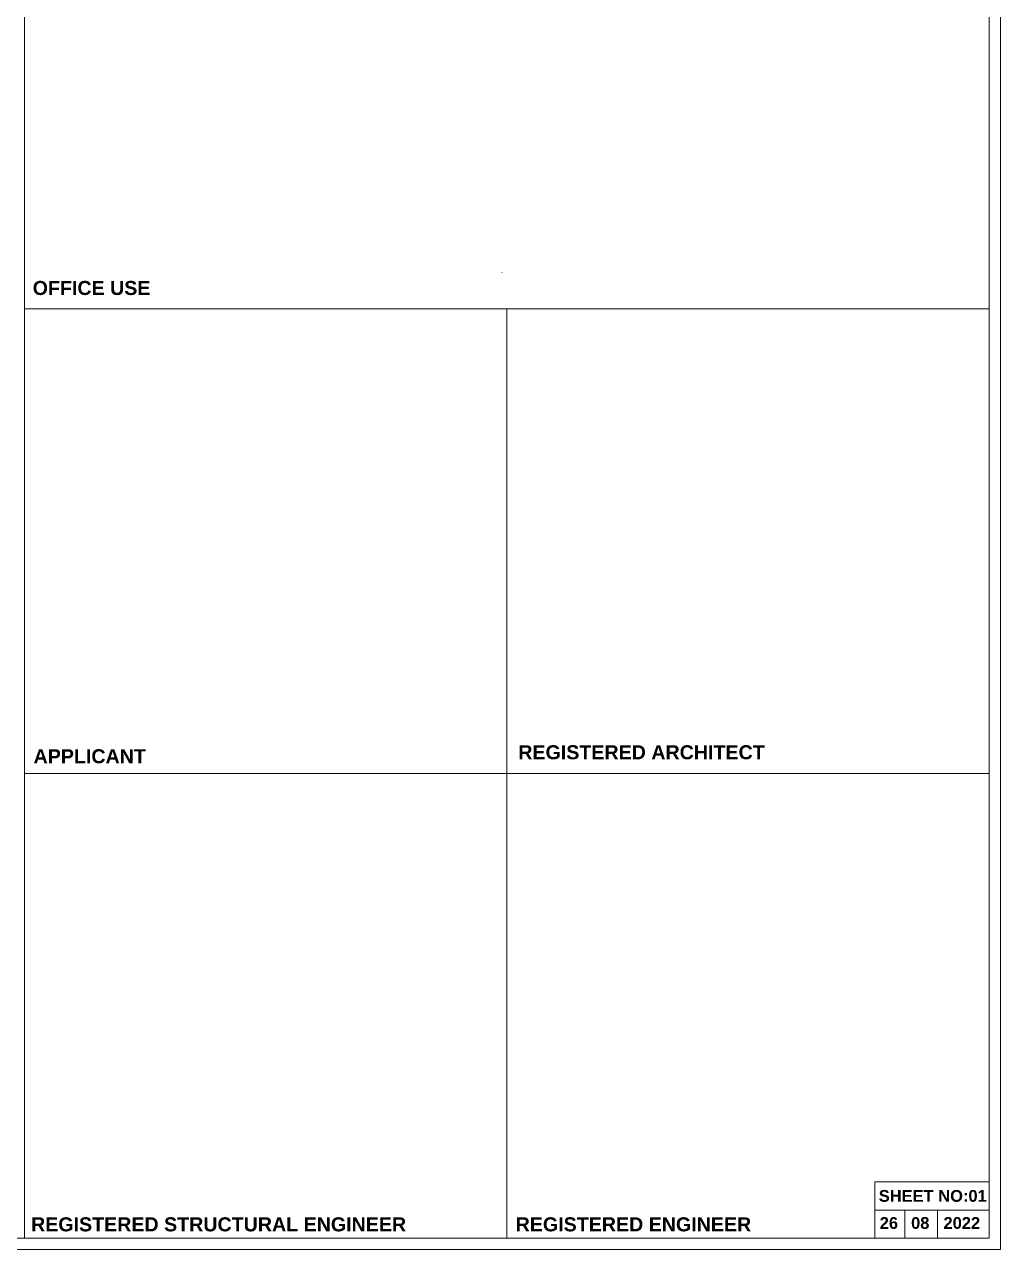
# Model space of a CAD drawing. Header units: metres. Extents: x -1558670 to -1556515, y 43632 to 45317.
# Drawn here: x -1558114.85 to -1558089.33, y 44055.18 to 44087.2 of the extents above; entities that cross this region are included whole.
import ezdxf
from ezdxf.enums import TextEntityAlignment as Align

# ---------------------------------------------------------------- set-up
doc = ezdxf.new("R2010")
doc.units = ezdxf.units.M
doc.header["$LTSCALE"] = 750
doc.header["$MEASUREMENT"] = 0
doc.layers.get('0').update_dxf_attribs({"lineweight": 5})
doc.styles.add('Ar Bold', font='arialbd.ttf', dxfattribs={"height": 0.5})

msp = doc.modelspace()

# ---------------------------------------------------------------- linework, layer by layer
at = {"color": 5}
for p, q in [((-1558114.846, 44055.475), (-1558114.846, 44118.926)), ((-1558102.36, 44080.721), (-1558102.36, 44080.71)), ((-1558114.846, 44079.772), (-1558089.625, 44079.772)), ((-1558102.235, 44079.772), (-1558102.235, 44055.475)), ((-1558114.846, 44067.623), (-1558089.625, 44067.623))]:
    msp.add_line(p, q, dxfattribs=at)
at = {"color": 6}
for p, q in [((-1558092.616, 44056.949), (-1558092.616, 44055.475)), ((-1558092.616, 44056.949), (-1558089.625, 44056.949)), ((-1558092.616, 44056.212), (-1558089.625, 44056.212)), ((-1558091.831, 44056.212), (-1558091.831, 44055.475)), ((-1558090.98, 44056.212), (-1558090.98, 44055.475))]:
    msp.add_line(p, q, dxfattribs=at)
msp.add_lwpolyline([(-1558089.331, 44119.22), (-1558188.46, 44119.22), (-1558188.46, 44055.181), (-1558089.331, 44055.181)], close=True)
at = {"color": 5}
msp.add_lwpolyline([(-1558188.167, 44055.475), (-1558089.625, 44055.475), (-1558089.625, 44118.926), (-1558188.167, 44118.926)], close=True, dxfattribs=at)

# ---------------------------------------------------------------- texts
at = {"style": 'Ar Bold'}
for s, height, p in [('OFFICE USE', 0.3673, (-1558113.093, 44080.13)), ('APPLICANT', 0.3673, (-1558113.141, 44067.89)), ('REGISTERED ARCHITECT', 0.36729, (-1558098.716, 44067.994)), ('REGISTERED STRUCTURAL ENGINEER', 0.36729, (-1558109.772, 44055.655)), ('REGISTERED ENGINEER', 0.36729, (-1558098.927, 44055.655))]:
    msp.add_text(s, height=height, dxfattribs=at).set_placement(p, align=Align.CENTER)
at = {"color": 4, "style": 'Ar Bold'}
for s, p in [('SHEET NO:01', (-1558091.102, 44056.428)), ('26', (-1558092.249, 44055.72)), ('08', (-1558091.429, 44055.72)), ('2022', (-1558090.342, 44055.72))]:
    msp.add_text(s, height=0.3082, dxfattribs=at).set_placement(p, align=Align.CENTER)

doc.saveas('drawing.dxf')
